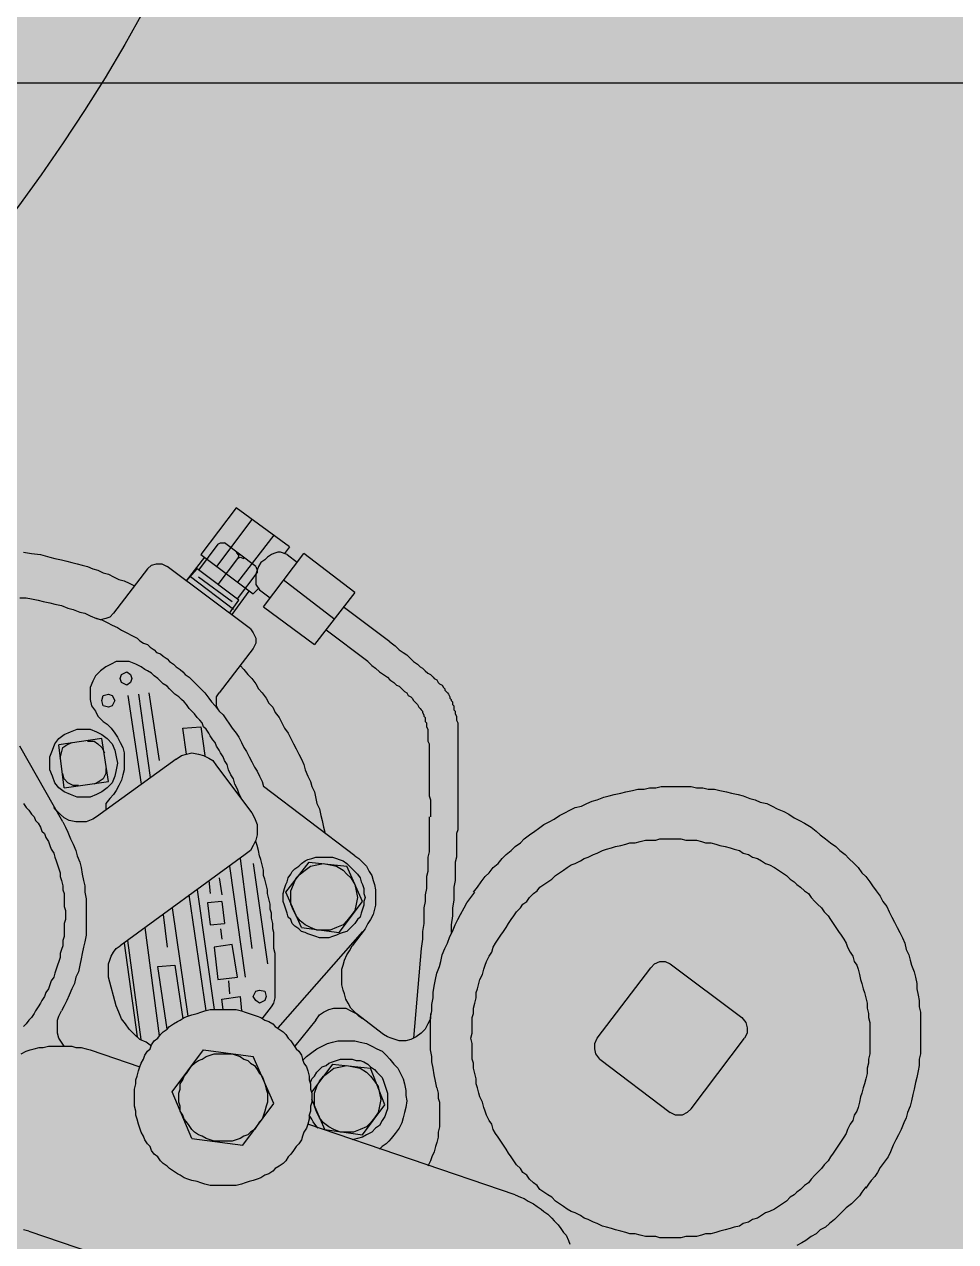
# Model space of a CAD drawing. Header units: millimetres. Extents: x -58335 to 291665, y -66693 to 213307.
# Drawn here: x 191492.5 to 191646, y 129329.1 to 129529.7 of the extents above; entities that cross this region are included whole.
import ezdxf

# ---------------------------------------------------------------- set-up
doc = ezdxf.new("R2010")
doc.units = ezdxf.units.MM
doc.header["$LTSCALE"] = 1000
doc.layers.add('X-SITE$0$-MY-녹지', color=254, linetype='Continuous')
doc.layers.add('X-SITE$0$P', color=2, linetype='Continuous')
doc.layers.add('X-SITE$0$A-ETC-기계 NOPLOT', color=163, linetype='Continuous', plot=False)
pattern_1 = [(0, (-29382.5, 14650.24), (317.5, 317.5), [158.75, -476.25]), (90, (-29303.13, 14570.87), (-317.5, 317.5), [158.75, -476.25])]

# ---------------------------------------------------------------- blocks, each defined once
blk = doc.blocks.new('X-SITE$0$240910_L-1F')
at = {"layer": 'X-SITE$0$-MY-녹지'}
h = blk.add_hatch(dxfattribs=at)
h.set_pattern_fill('CROSS', color=256, scale=50, style=2)
h.set_pattern_definition(pattern_1)
edge = h.paths.add_edge_path()
edge.add_arc((65971.07, 168205.25), 1850, 147.2795, 178.45248)
edge.add_line((64121.74, 168255.22), (153371.07, 168255.22))
edge.add_line((153371.07, 168255.22), (153371.07, 125655.26))
edge.add_line((153371.07, 125655.26), (167000, 125655.26))
edge.add_line((167000, 125655.26), (167000, 169179.4))
edge.add_line((167000, 169179.4), (166974.16, 169205.24))
edge.add_line((166974.16, 169205.24), (64414.63, 169205.26))
h = blk.add_hatch(dxfattribs=at)
h.set_pattern_fill('CROSS', color=256, scale=50, style=2)
h.set_pattern_definition(pattern_1)
edge = h.paths.add_edge_path()
edge.add_arc((65971.07, 168205.25), 1850, 147.2795, 157.76624)
edge.add_line((64258.62, 168905.27), (64971.07, 168905.27))
edge.add_line((64971.07, 168905.27), (64971.07, 168255.22))
edge.add_line((64971.07, 168255.22), (153371.07, 168255.22))
edge.add_line((153371.07, 168255.22), (153371.07, 125655.26))
edge.add_line((153371.07, 125655.26), (167000, 125655.26))
edge.add_line((167000, 125655.26), (167000, 169179.4))
edge.add_line((167000, 169179.4), (166974.16, 169205.24))
edge.add_line((166974.16, 169205.24), (64414.63, 169205.26))
blk = doc.blocks.new('X-SITE$0$punp')
at = {"layer": 'X-SITE$0$P', "color": 0, "linetype": 'Continuous'}
for points in [[(922873.36, 135370.34), (922874.55, 135371.24), (922875.74, 135372.13), (922876.94, 135373.03), (922877.83, 135373.92), (922879.03, 135374.82), (922879.92, 135376.01), (922881.11, 135376.91), (922882.01, 135377.8), (922882.9, 135379), (922883.8, 135379.89), (922884.69, 135381.08), (922885.59, 135381.98), (922886.49, 135383.17), (922887.38, 135384.37), (922887.98, 135385.26), (922888.87, 135386.46), (922889.47, 135387.65), (922890.07, 135388.84), (922890.96, 135390.04), (922891.56, 135391.23), (922892.16, 135392.42), (922892.75, 135393.62), (922893.05, 135395.11), (922893.65, 135396.3), (922894.24, 135397.5), (922894.54, 135398.69), (922895.14, 135400.18), (922895.44, 135401.38), (922895.74, 135402.57), (922896.03, 135404.06), (922896.33, 135405.26), (922896.63, 135406.75), (922896.93, 135407.94), (922896.93, 135409.43), (922897.23, 135410.63), (922897.23, 135412.12), (922897.53, 135413.31), (922897.53, 135414.8), (922897.53, 135416), (922897.53, 135417.49), (922897.53, 135418.68), (922897.53, 135420.18), (922897.23, 135421.37), (922897.23, 135422.86), (922896.93, 135424.05), (922896.93, 135425.55), (922896.63, 135426.74), (922896.33, 135428.23), (922896.03, 135429.43), (922895.74, 135430.92), (922895.44, 135432.11), (922894.84, 135433.6), (922894.54, 135434.8), (922893.95, 135435.99), (922893.65, 135437.48), (922893.05, 135438.68), (922892.45, 135439.87), (922891.86, 135441.36), (922891.26, 135442.56), (922890.36, 135443.75), (922889.77, 135444.94), (922889.17, 135446.14), (922888.28, 135447.63), (922887.38, 135448.82), (922886.49, 135449.72), (922885.59, 135450.91), (922884.69, 135452.1), (922883.8, 135453.3), (922882.9, 135454.19), (922882.01, 135455.39), (922881.11, 135456.28), (922879.92, 135457.48), (922879.03, 135458.37), (922877.83, 135459.27), (922876.94, 135460.16), (922875.74, 135461.06), (922874.85, 135461.65), (922873.65, 135462.55), (922872.46, 135463.44), (922871.27, 135464.04), (922870.07, 135464.94), (922868.88, 135465.53), (922867.69, 135466.13), (922866.49, 135466.73), (922865.3, 135467.32), (922864.11, 135467.92), (922862.91, 135468.52), (922861.72, 135469.11), (922860.23, 135469.41), (922859.03, 135470.01), (922857.84, 135470.31), (922856.64, 135470.61), (922855.15, 135471.2), (922853.96, 135471.5), (922852.47, 135471.8), (922851.27, 135471.8), (922849.78, 135472.1), (922848.59, 135472.4), (922847.1, 135472.4), (922845.9, 135472.69), (922844.41, 135472.69), (922843.22, 135472.69), (922841.72, 135472.69), (922840.53, 135472.69), (922839.04, 135472.69), (922837.85, 135472.69), (922836.35, 135472.69), (922835.16, 135472.4), (922833.67, 135472.4), (922832.47, 135472.1), (922830.98, 135471.8), (922829.79, 135471.5), (922828.3, 135471.2), (922827.1, 135470.9), (922825.61, 135470.61), (922824.42, 135470.31), (922822.93, 135469.71), (922821.73, 135469.41), (922820.54, 135468.82), (922819.05, 135468.22), (922817.85, 135467.62), (922816.66, 135467.03), (922815.47, 135466.43), (922813.97, 135465.83), (922812.78, 135465.23), (922811.59, 135464.34), (922810.39, 135463.44), (922809.2, 135462.85), (922808.3, 135462.25), (922807.41, 135461.36), (922806.51, 135460.76), (922805.62, 135460.16)], [(922794.28, 135415.4), (922794.28, 135414.21), (922794.28, 135413.01), (922794.58, 135412.12), (922794.58, 135410.93), (922794.58, 135409.73), (922794.88, 135408.54), (922795.17, 135407.34), (922795.17, 135406.15), (922795.47, 135405.26), (922795.77, 135404.06), (922796.07, 135402.87), (922796.37, 135401.97), (922796.67, 135400.78), (922796.96, 135399.88), (922797.56, 135398.69), (922797.86, 135397.8), (922798.46, 135396.6), (922798.75, 135395.71), (922799.35, 135394.81), (922799.95, 135393.62), (922800.25, 135392.72), (922800.84, 135391.83), (922801.44, 135390.93), (922802.04, 135390.04), (922802.63, 135389.14), (922803.53, 135388.25), (922804.13, 135387.35), (922804.72, 135386.46), (922805.32, 135385.56), (922806.21, 135384.96), (922806.81, 135384.07), (922807.71, 135383.17), (922808.6, 135382.58), (922809.2, 135381.68), (922810.09, 135381.08), (922810.99, 135380.19), (922811.88, 135379.59), (922812.78, 135379), (922813.67, 135378.4), (922814.57, 135377.8), (922815.47, 135377.21), (922816.36, 135376.61), (922817.26, 135376.01), (922818.15, 135375.41), (922819.05, 135374.82), (922820.24, 135374.52), (922821.13, 135373.92), (922822.33, 135373.33), (922823.22, 135373.03), (922824.12, 135372.73), (922825.31, 135372.43), (922826.51, 135371.83), (922827.4, 135371.54), (922828.59, 135371.24), (922829.49, 135370.94), (922830.68, 135370.94), (922831.88, 135370.64), (922833.07, 135370.34), (922834.26, 135370.34), (922835.16, 135370.04), (922836.35, 135370.04), (922837.55, 135370.04), (922838.74, 135370.04), (922839.93, 135369.75), (922841.13, 135370.04), (922842.32, 135370.04), (922843.52, 135370.04), (922844.71, 135370.04), (922845.6, 135370.34), (922846.8, 135370.34), (922847.99, 135370.64), (922849.18, 135370.94), (922850.38, 135370.94), (922851.27, 135371.24), (922852.47, 135371.54), (922853.36, 135371.83), (922854.56, 135372.43), (922855.75, 135372.73), (922856.64, 135373.03), (922857.54, 135373.33), (922858.73, 135373.92), (922859.63, 135374.52), (922860.82, 135374.82), (922861.72, 135375.41), (922862.61, 135376.01), (922863.51, 135376.61), (922864.4, 135377.21), (922865.3, 135377.8), (922866.19, 135378.4), (922867.09, 135379), (922867.98, 135379.59), (922868.88, 135380.19), (922869.77, 135381.08), (922870.67, 135381.68), (922871.27, 135382.58), (922872.16, 135383.17), (922873.06, 135384.07), (922873.65, 135384.96), (922874.55, 135385.56), (922875.15, 135386.46), (922875.74, 135387.35), (922876.34, 135388.25), (922877.23, 135389.14), (922877.83, 135390.04), (922878.43, 135390.93), (922879.03, 135391.83), (922879.62, 135392.72), (922879.92, 135393.62), (922880.52, 135394.81), (922881.11, 135395.71), (922881.41, 135396.6), (922882.01, 135397.8), (922882.31, 135398.69), (922882.9, 135399.88), (922883.2, 135400.78), (922883.5, 135401.97), (922883.8, 135402.87), (922884.1, 135404.06), (922884.4, 135405.26), (922884.69, 135406.15), (922884.69, 135407.34), (922884.99, 135408.54), (922885.29, 135409.73), (922885.29, 135410.93), (922885.29, 135412.12), (922885.59, 135413.01), (922885.59, 135414.21), (922885.59, 135415.4), (922885.59, 135416.59), (922885.59, 135417.79), (922885.29, 135418.98), (922885.29, 135420.18), (922885.29, 135421.37), (922884.99, 135422.56), (922884.69, 135423.46), (922884.69, 135424.65), (922884.4, 135425.85), (922884.1, 135426.74), (922883.8, 135427.93), (922883.5, 135429.13), (922883.2, 135430.02), (922882.9, 135431.22), (922882.31, 135432.11), (922882.01, 135433.31), (922881.41, 135434.2), (922881.11, 135435.39), (922880.52, 135436.29), (922879.92, 135437.18), (922879.62, 135438.08), (922879.03, 135439.27), (922878.43, 135440.17), (922877.83, 135441.06), (922877.23, 135441.96), (922876.34, 135442.85), (922875.74, 135443.75), (922875.15, 135444.35), (922874.55, 135445.24), (922873.65, 135446.14), (922873.06, 135447.03), (922872.16, 135447.63), (922871.27, 135448.52), (922870.67, 135449.12), (922869.77, 135450.02), (922868.88, 135450.61), (922867.98, 135451.51), (922867.09, 135452.1), (922866.19, 135452.7), (922865.3, 135453.3), (922864.4, 135453.9), (922863.51, 135454.49), (922862.61, 135455.09), (922861.72, 135455.69), (922860.82, 135455.98), (922859.63, 135456.58), (922858.73, 135457.18), (922857.54, 135457.48), (922856.64, 135458.07), (922855.75, 135458.37), (922854.56, 135458.67), (922853.36, 135458.97), (922852.47, 135459.27), (922851.27, 135459.56), (922850.38, 135459.86), (922849.18, 135460.16), (922847.99, 135460.46), (922846.8, 135460.46), (922845.6, 135460.76), (922844.71, 135460.76), (922843.52, 135461.06), (922842.32, 135461.06), (922841.13, 135461.06), (922839.93, 135461.06), (922838.74, 135461.06), (922837.55, 135461.06), (922836.35, 135461.06), (922835.16, 135460.76), (922834.26, 135460.76), (922833.07, 135460.46), (922831.88, 135460.46), (922830.68, 135460.16), (922829.49, 135459.86), (922828.59, 135459.56), (922827.4, 135459.27), (922826.51, 135458.97), (922825.31, 135458.67), (922824.12, 135458.37), (922823.22, 135458.07), (922822.33, 135457.48), (922821.13, 135457.18), (922820.24, 135456.58), (922819.05, 135455.98), (922818.15, 135455.69), (922817.26, 135455.09), (922816.36, 135454.49), (922815.47, 135453.9), (922814.57, 135453.3), (922813.67, 135452.7), (922812.78, 135452.1), (922811.88, 135451.51), (922810.99, 135450.61), (922810.09, 135450.02), (922809.2, 135449.12), (922808.6, 135448.52), (922807.71, 135447.63), (922806.81, 135447.03), (922806.21, 135446.14), (922805.32, 135445.24), (922804.72, 135444.35), (922804.13, 135443.75), (922803.53, 135442.85), (922802.63, 135441.96), (922802.04, 135441.06), (922801.44, 135440.17), (922800.84, 135439.27), (922800.25, 135438.08), (922799.95, 135437.18), (922799.35, 135436.29), (922798.75, 135435.39), (922798.46, 135434.2), (922797.86, 135433.31), (922797.56, 135432.11), (922796.96, 135431.22), (922796.67, 135430.02), (922796.37, 135429.13), (922796.07, 135427.93), (922795.77, 135426.74), (922795.47, 135425.85), (922795.17, 135424.65), (922795.17, 135423.46), (922794.88, 135422.56), (922794.58, 135421.37), (922794.58, 135420.18), (922794.58, 135418.98), (922794.28, 135417.79), (922794.28, 135416.59), (922794.28, 135415.4)], [(922805.92, 135460.16), (922804.72, 135459.27), (922803.83, 135458.67), (922802.93, 135457.77), (922802.04, 135456.88), (922801.14, 135455.69), (922800.25, 135454.79), (922799.35, 135453.9), (922798.46, 135453), (922797.56, 135451.81), (922796.67, 135450.91), (922796.07, 135449.72), (922795.17, 135448.82), (922794.58, 135447.63), (922793.68, 135446.44), (922793.08, 135445.54), (922792.49, 135444.35)], [(922844.71, 135431.81), (922843.52, 135432.71), (922842.32, 135433.01), (922841.13, 135433.01), (922839.93, 135432.41)], [(922823.82, 135420.18), (922839.93, 135432.41)], [(922856.94, 135415.4), (922844.71, 135431.81)], [(922823.82, 135420.18), (922822.93, 135419.28), (922822.33, 135418.09), (922822.33, 135416.59), (922822.93, 135415.4)], [(922835.16, 135399.29), (922822.93, 135415.4)], [(922856.05, 135410.93), (922856.94, 135411.82), (922857.54, 135413.01), (922857.54, 135414.21), (922856.94, 135415.4)], [(922839.93, 135398.69), (922856.05, 135410.93)], [(922835.16, 135399.29), (922836.35, 135398.39), (922837.55, 135398.09), (922838.74, 135398.09), (922839.93, 135398.69)], [(922804.13, 135379.89), (922803.53, 135381.08), (922803.23, 135381.98), (922802.63, 135382.88), (922802.04, 135384.07), (922801.44, 135384.96), (922800.84, 135385.86), (922800.25, 135386.46), (922799.65, 135387.35), (922798.75, 135388.25), (922798.16, 135388.84), (922797.26, 135389.74), (922796.37, 135390.34), (922795.47, 135390.93), (922794.88, 135391.53), (922793.68, 135392.13), (922792.79, 135392.42)], [(922804.13, 135379.89), (922820.24, 135332.44)], [(922828.59, 135361.99), (922830.09, 135361.69), (922831.58, 135361.39), (922833.07, 135361.09), (922834.56, 135360.79), (922835.76, 135360.79), (922837.25, 135360.49), (922838.74, 135360.49), (922840.23, 135360.49), (922841.72, 135360.49), (922843.22, 135360.49), (922844.71, 135360.49), (922846.2, 135360.79), (922847.69, 135360.79), (922849.18, 135361.09), (922850.38, 135361.09), (922851.87, 135361.39), (922853.36, 135361.69), (922854.85, 135361.99), (922856.35, 135362.58), (922857.54, 135362.88), (922859.03, 135363.18), (922860.52, 135363.78), (922861.72, 135364.37), (922863.21, 135364.97), (922864.4, 135365.57), (922865.9, 135366.16), (922867.09, 135366.76), (922868.28, 135367.36), (922869.77, 135368.25), (922870.97, 135368.85), (922872.16, 135369.75), (922873.36, 135370.64)], [(922795.77, 135268.59), (922762.65, 135365.87)], [(922871.57, 135365.87), (922869.77, 135365.57)], [(922873.06, 135365.87), (922871.57, 135365.87)], [(922874.55, 135365.87), (922873.06, 135365.87)], [(922876.04, 135366.16), (922874.55, 135365.87)], [(922877.53, 135366.16), (922876.04, 135366.16)], [(922879.03, 135366.16), (922877.53, 135366.16)], [(922880.22, 135366.16), (922879.03, 135366.16)], [(922881.41, 135366.46), (922880.22, 135366.16)], [(922882.61, 135366.46), (922881.41, 135366.46)], [(922883.8, 135366.46), (922882.61, 135366.46)], [(922884.69, 135366.46), (922883.8, 135366.46)], [(922885.89, 135366.46), (922884.69, 135366.46)], [(922886.78, 135366.46), (922885.89, 135366.46)], [(922887.68, 135366.76), (922886.78, 135366.46)], [(922888.87, 135366.76), (922887.68, 135366.76)], [(922889.77, 135366.76), (922888.87, 135366.76)], [(922890.66, 135366.76), (922889.77, 135366.76)], [(922891.56, 135366.76), (922890.66, 135366.76)], [(922892.45, 135366.76), (922891.56, 135366.76)], [(922893.35, 135366.76), (922892.45, 135366.76)], [(922894.24, 135366.76), (922893.35, 135366.76)], [(922895.14, 135366.76), (922894.24, 135366.76)], [(922896.33, 135366.76), (922895.14, 135366.76)], [(922897.23, 135366.76), (922896.33, 135366.76)], [(922898.12, 135366.76), (922897.23, 135366.76)], [(922899.32, 135366.76), (922898.12, 135366.76)], [(922900.21, 135366.76), (922899.32, 135366.76)], [(922901.41, 135366.76), (922900.21, 135366.76)], [(922902.6, 135366.76), (922901.41, 135366.76)], [(922903.79, 135366.76), (922902.6, 135366.76)], [(922904.99, 135366.76), (922903.79, 135366.76)], [(922906.18, 135366.76), (922904.99, 135366.76)], [(922907.67, 135366.76), (922906.18, 135366.76)], [(922909.16, 135366.76), (922907.67, 135366.76)], [(922910.66, 135366.76), (922909.16, 135366.76)], [(922912.15, 135366.76), (922910.66, 135366.76)], [(922912.74, 135366.46), (922912.15, 135366.76)], [(922913.34, 135366.46), (922912.74, 135366.46)], [(922913.64, 135366.46), (922913.34, 135366.46)], [(922914.24, 135366.16), (922913.64, 135366.46)], [(922914.83, 135366.16), (922914.24, 135366.16)], [(922915.13, 135365.87), (922914.83, 135366.16)], [(922915.73, 135365.87), (922915.13, 135365.87)], [(922916.03, 135365.87), (922915.73, 135365.87)], [(922916.33, 135365.57), (922916.03, 135365.87)], [(922865.9, 135365.27), (922864.11, 135365.27)], [(922867.98, 135365.57), (922865.9, 135365.27)], [(922869.77, 135365.57), (922867.98, 135365.57)], [(922916.92, 135365.57), (922916.33, 135365.57)], [(922917.22, 135365.27), (922916.92, 135365.57)], [(922917.52, 135365.27), (922917.22, 135365.27)], [(922917.82, 135364.97), (922917.52, 135365.27)], [(922918.12, 135364.97), (922917.82, 135364.97)], [(922918.71, 135364.67), (922918.12, 135364.97)], [(922919.01, 135364.37), (922918.71, 135364.67)], [(922919.31, 135364.08), (922919.01, 135364.37)], [(922919.61, 135363.78), (922919.31, 135364.08)], [(922919.91, 135363.78), (922919.61, 135363.78)], [(922920.21, 135363.48), (922919.91, 135363.78)], [(922920.8, 135363.18), (922920.21, 135363.48)], [(922921.1, 135362.58), (922920.8, 135363.18)], [(922828.59, 135361.99), (922827.4, 135362.29), (922826.21, 135362.29), (922825.31, 135362.58), (922824.12, 135362.58), (922822.93, 135362.58), (922821.73, 135362.58), (922820.54, 135362.58), (922819.64, 135362.58), (922818.45, 135362.29), (922817.26, 135362.29), (922816.06, 135361.99), (922815.17, 135361.69), (922813.97, 135361.39), (922812.78, 135360.79), (922811.88, 135360.49), (922810.69, 135359.9)], [(922845.6, 135360.49), (922844.41, 135360.49), (922843.22, 135359.9), (922842.02, 135359.3), (922841.13, 135358.41), (922840.23, 135357.21), (922839.64, 135356.02), (922839.34, 135354.83), (922839.34, 135353.33), (922839.64, 135352.44), (922839.93, 135351.54), (922840.23, 135350.65), (922840.83, 135349.75)], [(922882.61, 135360.2), (922881.41, 135359.9)], [(922883.5, 135360.2), (922882.61, 135360.2)], [(922884.4, 135360.2), (922883.5, 135360.2)], [(922885.59, 135360.2), (922884.4, 135360.2)], [(922886.49, 135360.2), (922885.59, 135360.2)], [(922887.38, 135360.2), (922886.49, 135360.2)], [(922888.28, 135360.2), (922887.38, 135360.2)], [(922889.17, 135360.2), (922888.28, 135360.2)], [(922890.07, 135360.2), (922889.17, 135360.2)], [(922890.66, 135360.2), (922890.07, 135360.2)], [(922891.56, 135360.49), (922890.66, 135360.49)], [(922892.45, 135360.49), (922891.56, 135360.49)], [(922893.35, 135360.49), (922892.45, 135360.49)], [(922894.54, 135360.49), (922893.35, 135360.49)], [(922895.44, 135360.2), (922894.54, 135360.49)], [(922896.33, 135360.2), (922895.44, 135360.2)], [(922897.23, 135360.2), (922896.33, 135360.2)], [(922898.42, 135360.2), (922897.23, 135360.2)], [(922899.62, 135360.2), (922898.42, 135360.2)], [(922900.51, 135360.2), (922899.62, 135360.2)], [(922901.7, 135360.2), (922900.51, 135360.2)], [(922903.2, 135360.2), (922901.7, 135360.2)], [(922904.39, 135360.2), (922903.2, 135360.2)], [(922905.88, 135360.2), (922904.39, 135360.2)], [(922907.37, 135360.2), (922905.88, 135360.2)], [(922907.97, 135359.9), (922907.37, 135360.2)], [(922921.4, 135362.29), (922921.1, 135362.58)], [(922922, 135361.99), (922921.4, 135362.29)], [(922922.29, 135361.39), (922922, 135361.99)], [(922922.59, 135361.09), (922922.29, 135361.39)], [(922923.19, 135360.49), (922922.59, 135361.09)], [(922923.49, 135359.9), (922923.19, 135360.49)], [(922860.52, 135358.41), (922839.93, 135356.62)], [(922862.61, 135358.7), (922860.52, 135358.41)], [(922864.4, 135358.7), (922862.61, 135358.7)], [(922866.19, 135359), (922864.4, 135358.7)], [(922867.98, 135359), (922866.19, 135359)], [(922869.77, 135359), (922867.98, 135359)], [(922871.27, 135359.3), (922869.77, 135359)], [(922872.76, 135359.3), (922871.27, 135359.3)], [(922874.25, 135359.6), (922872.76, 135359.3)], [(922875.74, 135359.6), (922874.25, 135359.6)], [(922876.94, 135359.6), (922875.74, 135359.6)], [(922878.13, 135359.9), (922876.94, 135359.6)], [(922879.32, 135359.9), (922878.13, 135359.9)], [(922880.52, 135359.9), (922879.32, 135359.9)], [(922881.41, 135359.9), (922880.52, 135359.9)], [(922908.57, 135359.9), (922907.97, 135359.9)], [(922909.16, 135359.9), (922908.57, 135359.9)], [(922909.76, 135359.9), (922909.16, 135359.9)], [(922910.06, 135359.9), (922909.76, 135359.9)], [(922910.66, 135359.9), (922910.06, 135359.9)], [(922911.25, 135359.6), (922910.66, 135359.9)], [(922911.55, 135359.6), (922911.25, 135359.6)], [(922912.15, 135359.6), (922911.55, 135359.6)], [(922912.45, 135359.3), (922912.15, 135359.6)], [(922912.74, 135359.3), (922912.45, 135359.3)], [(922913.34, 135359.3), (922912.74, 135359.3)], [(922913.64, 135359), (922913.34, 135359.3)], [(922913.94, 135359), (922913.64, 135359)], [(922914.54, 135358.7), (922913.94, 135359)], [(922914.83, 135358.7), (922914.54, 135358.7)], [(922915.13, 135358.41), (922914.83, 135358.7)], [(922915.43, 135358.11), (922915.13, 135358.41)], [(922915.73, 135357.81), (922915.43, 135358.11)], [(922916.33, 135357.51), (922915.73, 135357.81)], [(922916.62, 135357.21), (922916.33, 135357.51)], [(922924.08, 135359.3), (922923.49, 135359.9)], [(922924.68, 135358.7), (922924.08, 135359.3)], [(922924.98, 135358.11), (922924.68, 135358.7)], [(922925.58, 135357.51), (922924.98, 135358.11)], [(922926.17, 135356.62), (922925.58, 135357.51)], [(922834.86, 135331.25), (922835.76, 135332.15), (922836.65, 135333.34), (922837.55, 135334.53), (922838.14, 135335.73), (922838.74, 135336.92), (922839.04, 135338.11), (922839.34, 135339.31), (922839.34, 135340.5), (922839.34, 135341.99), (922839.34, 135343.19), (922839.04, 135344.38), (922838.74, 135345.87), (922838.14, 135347.07), (922837.55, 135348.26), (922836.95, 135349.45), (922836.06, 135350.35), (922835.16, 135351.24), (922833.97, 135352.14), (922833.07, 135353.03), (922831.88, 135353.63), (922830.68, 135354.23), (922829.49, 135354.53), (922828, 135354.83), (922826.8, 135354.83), (922825.61, 135355.12), (922824.12, 135354.83), (922822.93, 135354.53), (922821.73, 135354.23), (922820.54, 135353.93), (922819.34, 135353.33), (922818.15, 135352.44), (922816.96, 135351.54), (922816.36, 135350.95), (922815.76, 135350.35), (922815.17, 135349.45), (922814.57, 135348.86)], [(922916.92, 135356.91), (922916.62, 135357.21)], [(922917.22, 135356.62), (922916.92, 135356.91)], [(922917.82, 135356.32), (922917.22, 135356.62)], [(922918.12, 135356.02), (922917.82, 135356.32)], [(922918.41, 135355.42), (922918.12, 135356.02)], [(922919.01, 135355.12), (922918.41, 135355.42)], [(922919.31, 135354.53), (922919.01, 135355.12)], [(922919.91, 135353.93), (922919.31, 135354.53)], [(922926.77, 135356.02), (922926.17, 135356.62)], [(922927.67, 135355.12), (922926.77, 135356.02)], [(922928.26, 135354.23), (922927.67, 135355.12)], [(922920.5, 135353.33), (922919.91, 135353.93)], [(922920.8, 135352.74), (922920.5, 135353.33)], [(922921.4, 135352.14), (922920.8, 135352.74)], [(922922, 135351.24), (922921.4, 135352.14)], [(922928.86, 135353.33), (922928.26, 135354.23)], [(922929.75, 135352.44), (922928.86, 135353.33)], [(922930.65, 135351.24), (922929.75, 135352.44)], [(922829.79, 135333.04), (922830.68, 135333.34), (922831.28, 135333.94), (922832.18, 135334.53), (922832.77, 135335.13), (922833.37, 135335.73), (922833.67, 135336.62), (922834.26, 135337.22), (922834.56, 135338.11), (922834.86, 135339.01), (922835.16, 135339.9), (922835.16, 135340.8), (922835.16, 135341.7), (922835.16, 135342.59), (922834.86, 135343.49), (922834.86, 135344.38), (922834.56, 135345.28), (922833.97, 135346.17), (922833.37, 135346.77), (922832.77, 135347.66), (922832.18, 135348.26), (922831.58, 135348.86), (922830.98, 135349.45), (922830.09, 135349.75), (922829.19, 135350.05), (922828.3, 135350.35), (922827.4, 135350.65), (922826.51, 135350.65), (922825.61, 135350.65), (922824.72, 135350.65), (922823.82, 135350.65), (922822.93, 135350.35), (922822.03, 135350.05), (922821.13, 135349.45), (922819.94, 135348.86), (922819.34, 135347.96), (922818.45, 135347.07), (922817.85, 135345.87), (922817.26, 135344.98), (922816.96, 135343.78), (922816.66, 135342.59)], [(922817.85, 135344.98), (922824.72, 135350.05)], [(922818.45, 135341.4), (922818.45, 135339.9), (922819.05, 135338.41), (922819.64, 135337.22), (922820.54, 135336.03), (922821.73, 135335.13), (922822.93, 135334.53), (922824.42, 135333.94), (922825.91, 135333.94), (922827.4, 135333.94), (922828.89, 135334.53), (922830.09, 135335.13), (922831.28, 135336.03), (922832.18, 135337.22), (922833.07, 135338.41), (922833.37, 135339.9), (922833.67, 135341.4), (922833.37, 135342.89), (922833.07, 135344.38), (922832.18, 135345.87), (922831.28, 135346.77), (922830.09, 135347.66), (922828.89, 135348.56), (922827.4, 135348.86), (922825.91, 135349.16), (922824.42, 135348.86), (922822.93, 135348.56), (922821.73, 135347.66), (922820.54, 135346.77), (922819.64, 135345.87), (922819.05, 135344.38), (922818.45, 135342.89), (922818.45, 135341.4)], [(922824.72, 135350.05), (922833.07, 135346.77)], [(922840.83, 135349.75), (922845.6, 135343.49)], [(922922.59, 135350.65), (922922, 135351.24)], [(922923.19, 135349.75), (922922.59, 135350.65)], [(922923.79, 135348.86), (922923.19, 135349.75)], [(922930.65, 135351.24), (922938.71, 135340.5)], [(922833.97, 135338.11), (922833.07, 135346.77)], [(922881.71, 135343.19), (922881.11, 135344.08), (922880.22, 135344.98), (922879.32, 135345.87), (922878.13, 135346.47), (922877.23, 135347.07), (922876.04, 135347.36), (922875.15, 135347.66), (922873.95, 135347.96), (922872.76, 135347.96), (922871.57, 135347.96), (922870.37, 135347.96), (922869.48, 135347.66), (922868.28, 135347.36), (922867.09, 135346.77), (922866.19, 135346.17), (922865, 135345.57)], [(922924.68, 135347.96), (922923.79, 135348.86)], [(922925.28, 135347.07), (922924.68, 135347.96)], [(922926.17, 135346.17), (922925.28, 135347.07)], [(922926.17, 135346.17), (922933.33, 135336.62)], [(922819.05, 135336.32), (922817.85, 135344.98)], [(922864.4, 135344.98), (922842.32, 135325.58)], [(922844.11, 135334.24), (922845.31, 135335.13), (922845.9, 135336.03), (922846.5, 135337.22), (922846.8, 135338.41), (922846.8, 135339.9), (922846.8, 135341.1), (922846.2, 135342.29), (922845.6, 135343.49)], [(922844.41, 135344.98), (922845.01, 135344.08), (922845.9, 135343.19), (922846.8, 135342.29), (922847.99, 135341.7), (922848.89, 135341.1), (922850.08, 135340.8), (922850.98, 135340.5), (922852.17, 135340.2), (922853.36, 135340.2), (922854.56, 135340.2), (922855.75, 135340.2), (922856.64, 135340.5), (922857.84, 135340.8), (922859.03, 135341.4), (922859.93, 135341.99), (922861.12, 135342.59)], [(922865, 135345.57), (922861.12, 135342.59)], [(922862.91, 135336.03), (922862.91, 135335.13), (922863.21, 135334.24), (922863.51, 135333.34), (922863.81, 135332.44), (922864.11, 135331.85), (922864.4, 135330.95), (922865, 135330.36), (922865.6, 135329.46), (922866.19, 135328.86), (922867.09, 135328.57), (922867.69, 135327.97), (922868.58, 135327.67), (922869.48, 135327.37), (922870.37, 135327.07), (922871.27, 135326.78), (922872.16, 135326.78), (922873.06, 135326.78), (922874.25, 135327.07), (922875.15, 135327.37), (922875.74, 135327.67), (922876.64, 135327.97), (922877.53, 135328.57), (922878.13, 135328.86), (922878.73, 135329.46), (922879.32, 135330.36), (922879.92, 135330.95), (922880.52, 135331.85), (922880.82, 135332.44), (922881.11, 135333.34), (922881.41, 135334.24), (922881.41, 135335.13), (922881.41, 135336.03), (922881.41, 135337.22), (922881.41, 135338.11), (922881.11, 135339.01), (922880.82, 135339.61), (922880.52, 135340.5), (922879.92, 135341.4), (922879.32, 135341.99), (922878.73, 135342.59), (922878.13, 135343.19), (922877.53, 135343.78), (922876.64, 135344.38), (922875.74, 135344.68), (922875.15, 135344.98), (922874.25, 135345.28), (922873.06, 135345.28), (922872.16, 135345.57), (922871.27, 135345.28), (922870.37, 135345.28), (922869.48, 135344.98), (922868.58, 135344.68), (922867.69, 135344.38), (922867.09, 135343.78), (922866.19, 135343.19), (922865.6, 135342.59), (922865, 135341.99), (922864.4, 135341.4), (922864.11, 135340.5), (922863.81, 135339.61), (922863.51, 135339.01), (922863.21, 135338.11), (922862.91, 135337.22), (922862.91, 135336.03)], [(922864.11, 135339.61), (922871.27, 135344.98)], [(922864.7, 135336.03), (922864.7, 135334.53), (922865.3, 135333.04), (922865.9, 135331.85), (922866.79, 135330.65), (922867.98, 135329.76), (922869.18, 135329.16), (922870.67, 135328.57), (922872.16, 135328.57), (922873.65, 135328.57), (922875.15, 135329.16), (922876.64, 135329.76), (922877.53, 135330.65), (922878.43, 135331.85), (922879.32, 135333.04), (922879.62, 135334.53), (922879.92, 135336.03), (922879.62, 135337.52), (922879.32, 135339.01), (922878.43, 135340.5), (922877.53, 135341.4), (922876.64, 135342.29), (922875.15, 135343.19), (922873.65, 135343.49), (922872.16, 135343.78), (922870.67, 135343.49), (922869.18, 135343.19), (922867.98, 135342.29), (922866.79, 135341.4), (922865.9, 135340.5), (922865.3, 135339.01), (922864.7, 135337.52), (922864.7, 135336.03)], [(922871.27, 135344.98), (922879.32, 135341.4)], [(922880.22, 135332.74), (922879.32, 135341.4)], [(922881.71, 135343.19), (922897.53, 135322.3)], [(922941.99, 135343.19), (922930.05, 135333.94)], [(922941.99, 135343.19), (922950.94, 135331.55)], [(922833.97, 135338.11), (922827.7, 135333.34)], [(922865.3, 135330.95), (922864.11, 135339.61)], [(922944.97, 135326.78), (922936.02, 135338.41)], [(922819.05, 135336.32), (922825.91, 135333.34)], [(922925.28, 135316.93), (922924.38, 135317.82), (922923.19, 135318.72), (922922.29, 135319.61), (922921.1, 135320.51), (922919.91, 135321.11), (922919.01, 135322), (922917.82, 135322.9), (922916.62, 135323.49), (922915.73, 135324.39), (922914.54, 135324.98), (922913.34, 135325.88), (922912.15, 135326.48), (922910.95, 135327.07), (922909.76, 135327.97), (922908.57, 135328.57), (922907.37, 135329.16), (922906.18, 135329.76), (922904.99, 135330.36), (922903.79, 135330.95), (922902.6, 135331.55), (922901.41, 135331.85), (922899.91, 135332.44), (922898.72, 135333.04), (922897.53, 135333.34), (922896.33, 135333.94), (922894.84, 135334.24), (922893.65, 135334.53), (922892.45, 135335.13), (922890.96, 135335.43), (922889.77, 135335.73), (922888.28, 135336.03), (922887.08, 135336.32)], [(922806.21, 135313.05), (922806.21, 135311.85), (922806.21, 135310.96), (922806.21, 135310.06), (922806.51, 135308.87), (922806.81, 135307.98), (922807.11, 135307.08), (922807.41, 135305.89), (922807.71, 135304.99), (922808.01, 135304.1), (922808.6, 135303.2), (922808.9, 135302.6), (922809.5, 135301.71), (922810.09, 135300.81), (922810.69, 135300.22), (922811.29, 135299.32), (922811.88, 135298.73), (922812.78, 135298.13), (922813.38, 135297.23), (922814.27, 135296.64), (922815.17, 135296.34), (922815.76, 135295.74), (922816.66, 135295.14), (922817.55, 135294.85), (922818.45, 135294.25), (922819.34, 135293.95), (922820.24, 135293.65), (922821.43, 135293.35), (922822.33, 135293.06), (922823.22, 135293.06), (922824.42, 135292.76), (922825.31, 135292.76), (922826.51, 135292.76), (922827.4, 135292.76), (922828.3, 135292.76), (922829.49, 135293.06), (922830.39, 135293.06), (922831.28, 135293.35), (922832.47, 135293.65), (922833.37, 135293.95), (922834.26, 135294.25), (922835.16, 135294.85), (922836.06, 135295.14), (922836.95, 135295.74), (922837.55, 135296.34), (922838.44, 135296.64), (922839.34, 135297.23), (922839.93, 135298.13), (922840.83, 135298.73), (922841.43, 135299.32), (922842.02, 135300.22), (922842.62, 135300.81), (922843.22, 135301.71), (922843.81, 135302.6), (922844.11, 135303.2), (922844.71, 135304.1), (922845.01, 135304.99), (922845.31, 135305.89), (922845.6, 135307.08), (922845.9, 135307.98), (922846.2, 135308.87), (922846.5, 135310.06), (922846.5, 135310.96), (922846.5, 135311.85), (922846.5, 135313.05), (922846.5, 135313.94), (922846.5, 135315.14), (922846.5, 135316.03), (922846.2, 135317.23), (922845.9, 135318.12), (922845.6, 135319.02), (922845.31, 135319.91), (922845.01, 135320.81), (922844.71, 135321.7), (922844.11, 135322.6), (922843.81, 135323.49), (922843.22, 135324.39), (922842.62, 135324.98), (922842.02, 135325.88), (922841.43, 135326.78), (922840.83, 135327.37), (922839.93, 135327.97), (922839.34, 135328.57), (922838.44, 135329.16), (922837.55, 135329.76), (922836.95, 135330.36), (922836.06, 135330.95), (922835.16, 135331.25), (922834.26, 135331.55), (922833.37, 135332.15), (922832.47, 135332.44), (922831.28, 135332.74), (922830.39, 135332.74), (922829.49, 135333.04), (922828.3, 135333.04), (922827.4, 135333.34), (922826.51, 135333.34), (922825.31, 135333.34), (922824.42, 135333.04), (922823.22, 135333.04), (922822.33, 135332.74), (922821.43, 135332.74), (922820.24, 135332.44), (922819.34, 135332.15), (922818.45, 135331.55), (922817.55, 135331.25), (922816.66, 135330.95), (922815.76, 135330.36), (922815.17, 135329.76), (922814.27, 135329.16), (922813.38, 135328.57), (922812.78, 135327.97), (922811.88, 135327.37), (922811.29, 135326.78), (922810.69, 135325.88), (922810.09, 135324.98), (922809.5, 135324.39), (922808.9, 135323.49), (922808.6, 135322.6), (922808.01, 135321.7), (922807.71, 135320.81), (922807.41, 135319.91), (922807.11, 135319.02), (922806.81, 135318.12), (922806.51, 135317.23), (922806.21, 135316.03), (922806.21, 135315.14), (922806.21, 135313.94), (922806.21, 135313.05)], [(922819.34, 135334.83), (922819.94, 135334.24), (922820.84, 135333.64), (922821.43, 135333.34), (922822.33, 135332.74)], [(922844.11, 135334.24), (922838.14, 135329.46)], [(922873.36, 135327.37), (922880.22, 135332.74)], [(922938.71, 135322.3), (922930.05, 135333.94)], [(922865.3, 135330.95), (922873.36, 135327.37)], [(922938.71, 135322.3), (922950.94, 135331.55)], [(922950.64, 135327.67), (922948.85, 135330.06)], [(922950.64, 135327.67), (922951.24, 135326.18), (922951.24, 135325.58), (922950.94, 135324.69), (922950.64, 135324.09), (922950.05, 135323.19), (922949.45, 135322.6), (922948.85, 135321.7), (922947.96, 135321.11), (922947.06, 135320.81), (922946.17, 135320.51), (922945.27, 135320.51), (922944.38, 135320.51), (922943.78, 135320.51), (922942.59, 135321.4)], [(922952.43, 135328.27), (922950.94, 135327.07)], [(922952.43, 135328.27), (922961.38, 135316.03)], [(922815.47, 135317.52), (922825.01, 135324.69)], [(922825.01, 135324.69), (922835.76, 135319.91)], [(922844.41, 135322), (922847.1, 135324.09), (922847.99, 135324.69), (922849.18, 135324.98), (922850.38, 135324.98), (922851.57, 135324.98), (922852.77, 135324.98), (922853.66, 135324.98), (922854.85, 135324.98), (922856.05, 135324.98), (922857.24, 135324.98), (922858.44, 135324.98), (922859.33, 135324.98), (922860.52, 135324.69), (922861.72, 135324.69), (922862.91, 135324.69), (922864.11, 135324.69), (922865, 135324.39), (922866.19, 135324.39), (922867.39, 135324.09), (922868.58, 135324.09), (922869.48, 135323.79), (922870.67, 135323.79), (922871.86, 135323.49), (922873.06, 135323.19), (922873.95, 135323.19), (922875.15, 135322.9), (922876.34, 135322.6), (922877.23, 135322.3), (922878.43, 135322.3), (922879.62, 135322), (922880.82, 135321.7), (922881.71, 135321.4), (922882.9, 135321.11), (922884.1, 135320.81), (922884.99, 135320.51)], [(922955.12, 135324.69), (922944.38, 135316.33)], [(922816.36, 135313.05), (922816.36, 135311.85), (922816.36, 135310.96), (922816.66, 135310.06), (922816.96, 135309.17), (922817.55, 135308.27), (922817.85, 135307.38), (922818.45, 135306.48), (922819.05, 135305.89), (922819.94, 135305.29), (922820.84, 135304.69), (922821.43, 135304.1), (922822.33, 135303.8), (922823.22, 135303.2), (922824.42, 135303.2), (922825.31, 135302.9), (922826.51, 135302.9), (922827.4, 135302.9), (922828.3, 135303.2), (922829.49, 135303.2), (922830.39, 135303.8), (922831.28, 135304.1), (922831.88, 135304.69), (922832.77, 135305.29), (922833.67, 135305.89), (922834.26, 135306.48), (922834.86, 135307.38), (922835.16, 135308.27), (922835.76, 135309.17), (922836.06, 135310.06), (922836.35, 135310.96), (922836.35, 135311.85), (922836.35, 135313.05), (922836.35, 135313.94), (922836.35, 135315.14), (922836.06, 135316.03), (922835.76, 135316.93), (922835.16, 135317.82), (922834.86, 135318.72), (922834.26, 135319.31), (922833.67, 135320.21), (922832.77, 135320.81), (922831.88, 135321.4), (922831.28, 135322), (922830.39, 135322.3), (922829.49, 135322.6), (922828.3, 135322.9), (922827.4, 135323.19), (922826.51, 135323.19), (922825.31, 135323.19), (922824.42, 135322.9), (922823.22, 135322.6), (922822.33, 135322.3), (922821.43, 135322), (922820.84, 135321.4), (922819.94, 135320.81), (922819.05, 135320.21), (922818.45, 135319.31), (922817.85, 135318.72), (922817.55, 135317.82), (922816.96, 135316.93), (922816.66, 135316.03), (922816.36, 135315.14), (922816.36, 135313.94), (922816.36, 135313.05)], [(922847.99, 135321.4), (922848.59, 135320.51), (922849.48, 135319.91), (922850.68, 135320.51), (922850.98, 135321.4), (922850.68, 135322.6), (922849.48, 135322.9), (922848.59, 135322.6), (922847.99, 135321.4)], [(922879.92, 135319.91), (922856.94, 135323.19)], [(922914.83, 135312.15), (922913.94, 135313.05), (922913.04, 135313.65), (922911.85, 135314.54), (922910.95, 135315.14), (922909.76, 135316.03), (922908.87, 135316.63), (922907.67, 135317.23), (922906.48, 135317.82), (922905.58, 135318.42), (922904.39, 135319.02), (922903.2, 135319.61), (922902, 135320.21), (922901.11, 135320.81), (922899.91, 135321.4), (922898.72, 135322), (922897.53, 135322.3)], [(922942.59, 135321.4), (922940.79, 135323.79)], [(922941.69, 135319.91), (922942.88, 135321.11)], [(922837.25, 135308.57), (922835.76, 135319.91)], [(922881.11, 135316.93), (922860.52, 135319.61)], [(922891.56, 135319.61), (922890.36, 135320.21), (922888.87, 135320.81), (922887.68, 135320.81), (922886.49, 135320.81), (922885.29, 135320.51), (922884.1, 135319.91), (922882.9, 135319.31), (922882.01, 135318.12)], [(922902.3, 135311.56), (922891.56, 135319.61)], [(922929.16, 135319.91), (922919.01, 135312.15)], [(922933.63, 135319.31), (922932.74, 135319.91), (922931.54, 135320.51), (922930.35, 135320.51), (922929.16, 135319.91)], [(922933.63, 135319.31), (922947.96, 135300.22)], [(922936.92, 135315.14), (922942.29, 135319.02)], [(922940.5, 135316.33), (922946.46, 135320.81)], [(922950.64, 135307.98), (922941.69, 135319.91)], [(922947.96, 135320.51), (922947.06, 135320.81), (922946.46, 135320.81)], [(922947.96, 135320.51), (922953.33, 135313.35)], [(922958.7, 135319.61), (922947.96, 135311.56)], [(922816.96, 135305.89), (922815.47, 135317.52)], [(922849.48, 135316.93), (922846.2, 135317.23)], [(922848.89, 135312.75), (922849.48, 135316.93)], [(922853.36, 135311.85), (922853.96, 135316.33)], [(922879.32, 135314.54), (922853.96, 135318.12)], [(922853.96, 135316.33), (922861.42, 135315.14)], [(922882.01, 135318.12), (922861.12, 135289.47)], [(922894.84, 135317.23), (922896.03, 135316.63), (922896.93, 135316.33), (922898.12, 135315.73), (922899.32, 135315.44), (922900.21, 135314.84), (922901.41, 135314.24), (922902.6, 135313.94), (922903.49, 135313.35), (922904.39, 135313.05), (922905.28, 135312.45), (922905.88, 135312.15), (922906.78, 135311.56), (922907.67, 135311.26), (922908.27, 135310.66), (922909.16, 135310.06), (922909.76, 135309.77), (922910.66, 135309.17), (922911.25, 135308.57), (922912.15, 135308.27), (922912.74, 135307.68), (922913.34, 135307.08), (922914.24, 135306.48), (922914.83, 135305.89), (922915.43, 135305.29), (922916.33, 135304.69), (922916.92, 135304.1), (922917.52, 135303.5), (922918.12, 135302.9), (922918.71, 135302.01), (922919.31, 135301.41), (922919.91, 135300.81), (922920.5, 135300.22), (922921.1, 135299.32), (922921.7, 135298.73), (922922.29, 135298.13), (922922.89, 135297.23), (922923.49, 135296.64), (922924.08, 135295.74), (922924.38, 135295.14), (922924.98, 135294.25), (922925.58, 135293.06), (922926.17, 135291.56), (922926.17, 135290.07), (922926.17, 135288.58), (922925.58, 135287.39), (922924.98, 135286.19), (922924.08, 135285), (922922.89, 135283.8), (922921.7, 135283.21), (922920.21, 135282.61), (922918.71, 135282.61), (922917.52, 135282.61), (922916.03, 135282.91), (922914.83, 135283.8), (922913.64, 135284.4), (922912.45, 135285.6), (922911.85, 135286.49), (922910.95, 135287.39), (922909.76, 135288.28), (922908.87, 135288.88), (922907.67, 135289.47), (922906.48, 135290.07), (922905.28, 135290.37), (922904.09, 135290.37), (922902.6, 135290.37), (922901.41, 135290.37), (922900.21, 135290.07), (922899.02, 135289.77), (922897.82, 135289.18), (922896.63, 135288.58), (922895.74, 135287.98), (922894.84, 135287.09), (922893.65, 135286.19), (922892.16, 135286.19)], [(922937.21, 135314.54), (922940.2, 135316.63)], [(922938.11, 135315.44), (922945.57, 135305.59)], [(922940.2, 135316.63), (922947.36, 135307.08)], [(922949.75, 135316.33), (922943.78, 135311.85)], [(922949.75, 135316.33), (922950.05, 135316.93), (922949.75, 135317.82)], [(922951.24, 135316.03), (922950.34, 135316.63), (922949.75, 135316.33)], [(922961.38, 135316.03), (922950.64, 135307.98)], [(922846.5, 135313.05), (922848.89, 135312.75)], [(922853.06, 135314.24), (922850.08, 135314.54)], [(922861.42, 135315.14), (922860.82, 135310.96)], [(922865, 135312.45), (922862.61, 135312.75)], [(922865.9, 135310.06), (922866.19, 135313.35)], [(922871.27, 135312.75), (922866.19, 135313.35)], [(922871.27, 135312.75), (922870.97, 135309.47)], [(922876.64, 135312.15), (922872.76, 135312.75)], [(922945.57, 135307.38), (922939.9, 135315.14)], [(922953.03, 135311.85), (922953.33, 135312.45), (922953.33, 135313.35)], [(922873.95, 135307.08), (922846.5, 135310.96)], [(922860.82, 135310.96), (922853.36, 135311.85)], [(922870.97, 135309.47), (922865.9, 135310.06)], [(922876.04, 135309.77), (922873.06, 135310.06)], [(922903.79, 135302.31), (922904.69, 135303.5), (922904.99, 135304.69), (922905.28, 135305.89), (922904.99, 135307.38), (922904.69, 135308.57), (922904.09, 135309.77), (922903.49, 135310.66), (922902.3, 135311.56)], [(922922.59, 135305.29), (922921.7, 135306.19), (922920.8, 135307.08), (922919.91, 135307.98), (922919.01, 135308.87), (922917.82, 135309.77), (922916.92, 135310.36), (922916.03, 135311.26), (922914.83, 135312.15)], [(922914.83, 135312.15), (922916.03, 135311.56), (922916.92, 135311.56), (922918.12, 135311.56), (922919.01, 135312.15)], [(922953.03, 135311.85), (922947.06, 135307.38)], [(922827.7, 135301.41), (922837.25, 135308.57)], [(922846.2, 135309.17), (922872.76, 135305.29)], [(922904.99, 135304.69), (922910.95, 135303.8), (922911.25, 135307.98), (922904.69, 135308.87)], [(922944.67, 135304.69), (922950.05, 135308.87)], [(922944.67, 135304.69), (922947.36, 135307.08)], [(922816.96, 135305.89), (922827.7, 135301.41)], [(922869.77, 135301.41), (922845.01, 135304.99)], [(922931.54, 135293.35), (922930.95, 135293.95), (922930.35, 135294.85), (922930.05, 135295.74), (922929.46, 135296.34), (922928.86, 135297.23), (922928.26, 135297.83), (922927.96, 135298.73), (922927.37, 135299.32), (922926.77, 135300.22), (922926.17, 135300.81), (922925.58, 135301.71), (922924.98, 135302.31), (922924.38, 135303.2), (922923.79, 135303.8), (922923.19, 135304.39), (922922.59, 135305.29)], [(922856.64, 135302.01), (922844.41, 135303.8)], [(922856.35, 135298.13), (922856.64, 135302.01)], [(922903.79, 135302.31), (922890.66, 135284.1)], [(922842.02, 135300.22), (922856.35, 135298.13)], [(922868.28, 135299.32), (922860.82, 135300.22)], [(922947.36, 135295.74), (922948.26, 135296.64), (922948.55, 135297.83), (922948.55, 135299.02), (922947.96, 135300.22)], [(922838.14, 135296.64), (922839.04, 135295.44), (922839.64, 135293.95), (922840.83, 135292.76), (922842.02, 135291.56), (922843.22, 135290.67), (922844.41, 135289.77), (922845.9, 135289.18), (922847.39, 135288.58)], [(922865.3, 135295.14), (922840.53, 135298.43)], [(922918.71, 135293.65), (922899.62, 135296.34)], [(922919.01, 135296.04), (922903.49, 135298.43)], [(922837.25, 135282.61), (922833.37, 135293.95)], [(922839.64, 135294.25), (922862.31, 135291.26)], [(922861.72, 135290.37), (922840.23, 135293.35)], [(922918.41, 135291.26), (922898.12, 135294.25)], [(922936.02, 135284.1), (922935.72, 135285.3), (922935.13, 135286.49), (922934.53, 135287.68), (922933.93, 135288.88), (922933.33, 135289.77), (922932.74, 135290.97), (922932.14, 135292.16), (922931.54, 135293.35)], [(922947.36, 135295.74), (922937.21, 135287.98)], [(922951.24, 135267.39), (922950.94, 135269.18), (922950.64, 135271.27), (922950.05, 135273.36), (922949.75, 135274.55), (922949.45, 135276.05), (922949.15, 135277.24), (922948.85, 135278.43), (922948.55, 135279.63), (922948.26, 135280.82), (922947.96, 135282.01), (922947.36, 135283.21), (922947.06, 135284.4), (922946.46, 135285.6), (922946.17, 135286.79), (922945.57, 135287.98), (922944.97, 135289.18), (922944.67, 135290.37), (922944.08, 135291.56), (922943.48, 135292.76)], [(922920.8, 135290.97), (922921.4, 135289.77), (922922.29, 135289.47), (922923.19, 135289.77), (922923.79, 135290.97), (922923.19, 135291.86), (922922.29, 135292.16), (922921.4, 135291.86), (922920.8, 135290.97)], [(922847.39, 135288.58), (922853.96, 135286.79)], [(922853.96, 135286.79), (922854.85, 135286.79), (922856.05, 135286.79), (922856.94, 135286.79), (922857.84, 135287.09), (922858.73, 135287.39), (922859.63, 135287.98), (922860.52, 135288.58), (922861.12, 135289.47)], [(922895.14, 135281.12), (922895.14, 135279.63), (922895.74, 135278.14), (922896.33, 135276.64), (922897.23, 135275.45), (922898.42, 135274.55), (922899.91, 135273.96), (922901.41, 135273.36), (922902.9, 135273.36), (922904.39, 135273.36), (922905.88, 135273.96), (922907.37, 135274.55), (922908.57, 135275.45), (922909.46, 135276.64), (922910.06, 135278.14), (922910.66, 135279.63), (922910.66, 135281.12), (922910.66, 135282.61), (922910.06, 135284.1), (922909.46, 135285.3), (922908.57, 135286.49), (922907.37, 135287.68), (922905.88, 135288.28), (922904.39, 135288.58), (922902.9, 135288.88), (922901.41, 135288.58), (922899.91, 135288.28), (922898.42, 135287.68), (922897.23, 135286.49), (922896.33, 135285.3), (922895.74, 135284.1), (922895.14, 135282.61), (922895.14, 135281.12)], [(922915.73, 135286.79), (922916.03, 135285.6), (922917.22, 135285.3), (922918.41, 135285.6), (922918.71, 135286.79), (922918.41, 135287.68), (922917.22, 135288.28), (922916.03, 135287.68), (922915.73, 135286.79)], [(922937.21, 135287.98), (922936.32, 135287.09), (922936.02, 135286.19), (922935.72, 135285), (922936.02, 135284.1)], [(922897.23, 135276.64), (922898.72, 135286.79)], [(922901.7, 135286.19), (922900.51, 135286.19), (922899.32, 135285.6), (922898.72, 135284.7), (922898.12, 135283.51)], [(922898.72, 135286.79), (922908.57, 135285.3)], [(922907.97, 135282.01), (922907.97, 135283.51), (922907.37, 135284.4), (922906.48, 135285.3), (922905.28, 135285.89)], [(922908.57, 135285.3), (922907.08, 135275.45)], [(922795.77, 135268.59), (922796.07, 135267.39)], [(922836.35, 135266.8), (922836.95, 135267.99), (922837.25, 135268.88), (922837.55, 135269.78), (922837.85, 135270.97), (922837.85, 135271.87), (922838.14, 135273.06), (922838.14, 135273.96), (922838.14, 135275.15), (922838.14, 135276.05), (922838.14, 135277.24), (922838.14, 135278.43), (922837.85, 135279.33), (922837.85, 135280.52), (922837.55, 135281.72), (922837.25, 135282.61)], [(922890.66, 135284.1), (922890.07, 135283.21), (922889.47, 135281.72), (922889.47, 135280.52), (922889.47, 135279.33), (922889.77, 135277.84), (922890.36, 135276.64), (922891.26, 135275.75), (922892.16, 135274.85), (922892.75, 135274.26)], [(922940.79, 135266.5), (922940.79, 135267.99), (922940.5, 135269.18), (922940.2, 135270.68), (922939.9, 135271.87), (922939.6, 135273.36), (922939.3, 135274.55), (922939, 135276.05), (922938.41, 135277.54), (922938.11, 135278.73), (922937.51, 135280.22), (922937.21, 135281.42), (922936.62, 135282.61), (922936.02, 135284.1)], [(922889.47, 135276.34), (922888.28, 135276.94), (922887.08, 135277.54), (922885.59, 135278.14), (922884.4, 135278.73), (922882.9, 135279.33), (922881.71, 135279.63), (922880.22, 135280.22), (922879.03, 135280.52), (922877.53, 135280.82), (922876.04, 135281.12), (922874.85, 135281.42), (922873.36, 135281.42), (922871.86, 135281.72), (922870.67, 135281.72), (922869.18, 135281.72), (922867.69, 135281.72), (922866.49, 135281.72), (922865, 135281.72), (922863.51, 135281.72), (922862.02, 135281.42), (922860.82, 135281.12), (922859.33, 135280.82), (922858.14, 135280.52), (922856.64, 135280.22), (922855.15, 135279.93), (922853.96, 135279.33), (922852.47, 135279.03), (922851.27, 135278.43), (922849.78, 135277.84), (922848.59, 135277.24), (922847.39, 135276.64), (922846.2, 135276.05)], [(922897.82, 135279.93), (922897.82, 135278.73), (922898.42, 135277.54), (922899.32, 135276.64), (922900.51, 135276.34)], [(922893.65, 135267.39), (922892.75, 135267.99), (922892.16, 135268.59), (922891.26, 135269.18), (922890.66, 135269.78), (922889.77, 135270.08), (922889.17, 135270.68), (922888.28, 135271.27), (922887.38, 135271.57), (922886.78, 135272.17), (922885.89, 135272.47), (922884.99, 135273.06), (922884.1, 135273.36), (922883.2, 135273.66), (922882.31, 135274.26), (922881.41, 135274.55), (922880.52, 135274.85), (922879.62, 135275.15), (922878.73, 135275.45), (922877.83, 135275.75), (922876.94, 135275.75), (922876.04, 135276.05), (922874.85, 135276.34), (922873.95, 135276.34), (922873.06, 135276.64), (922872.16, 135276.64), (922870.97, 135276.64), (922870.07, 135276.64), (922869.18, 135276.94), (922867.98, 135276.94), (922867.09, 135276.94), (922866.19, 135276.64), (922865, 135276.64), (922864.11, 135276.64), (922863.21, 135276.64), (922862.31, 135276.34), (922861.12, 135276.34), (922860.23, 135276.05), (922859.33, 135275.75), (922858.44, 135275.75), (922857.54, 135275.45), (922856.64, 135275.15), (922855.75, 135274.85), (922854.85, 135274.55), (922853.96, 135274.26), (922853.06, 135273.66), (922852.17, 135273.36), (922851.27, 135273.06), (922850.38, 135272.47), (922849.48, 135272.17), (922848.59, 135271.57), (922847.99, 135271.27), (922847.1, 135270.68), (922846.2, 135270.08), (922845.6, 135269.78), (922844.71, 135269.18), (922844.11, 135268.59), (922843.22, 135267.99), (922842.62, 135267.39)], [(922838.14, 135276.64), (922839.04, 135276.05), (922839.93, 135275.45), (922841.13, 135275.15), (922842.02, 135275.15), (922843.22, 135275.15), (922844.11, 135275.15), (922845.01, 135275.45), (922846.2, 135276.05)], [(922897.23, 135276.64), (922907.08, 135275.45)], [(922904.09, 135275.75), (922905.28, 135276.05), (922906.48, 135276.34), (922907.08, 135277.24), (922907.67, 135278.43)], [(922889.47, 135276.34), (922906.78, 135266.5)]]:
    blk.add_lwpolyline(points, dxfattribs=at)
blk = doc.blocks.new('X-SITE$0$기계_옥외유류탱크')
at = {"layer": 'X-SITE$0$A-ETC-기계 NOPLOT', "ltscale": 15}
blk.add_line((3103.54, -19485), (1847.73, -19485), dxfattribs=at)
at = {"layer": 'X-SITE$0$A-ETC-기계 NOPLOT'}
for centre, radius in [((2475.63, -19485), 465), ((2475.63, -19346.68), 265), ((2475.63, -19346.68), 225)]:
    blk.add_circle(centre, radius, dxfattribs=at)
at = {"layer": 'X-SITE$0$A-ETC-기계 NOPLOT', "ltscale": 100}
blk.add_circle((2475.63, -19346.68), 245, dxfattribs=at)
at = {"layer": 'X-SITE$0$A-ETC-기계 NOPLOT', "xscale": -0.7199999999999999, "yscale": 0.7199999999999999, "zscale": 0.7199999999999999, "rotation": 270.0000264656782}
blk.add_blockref('X-SITE$0$punp', (-94703.36, -684087.2), dxfattribs=at)

msp = doc.modelspace()

# ---------------------------------------------------------------- block references
for name, p in [('X-SITE$0$240910_L-1F', (29382.5, -14650.24)), ('X-SITE$0$기계_옥외유류탱크', (188803.57, 149005.02))]:
    msp.add_blockref(name, p)

doc.saveas('drawing.dxf')
